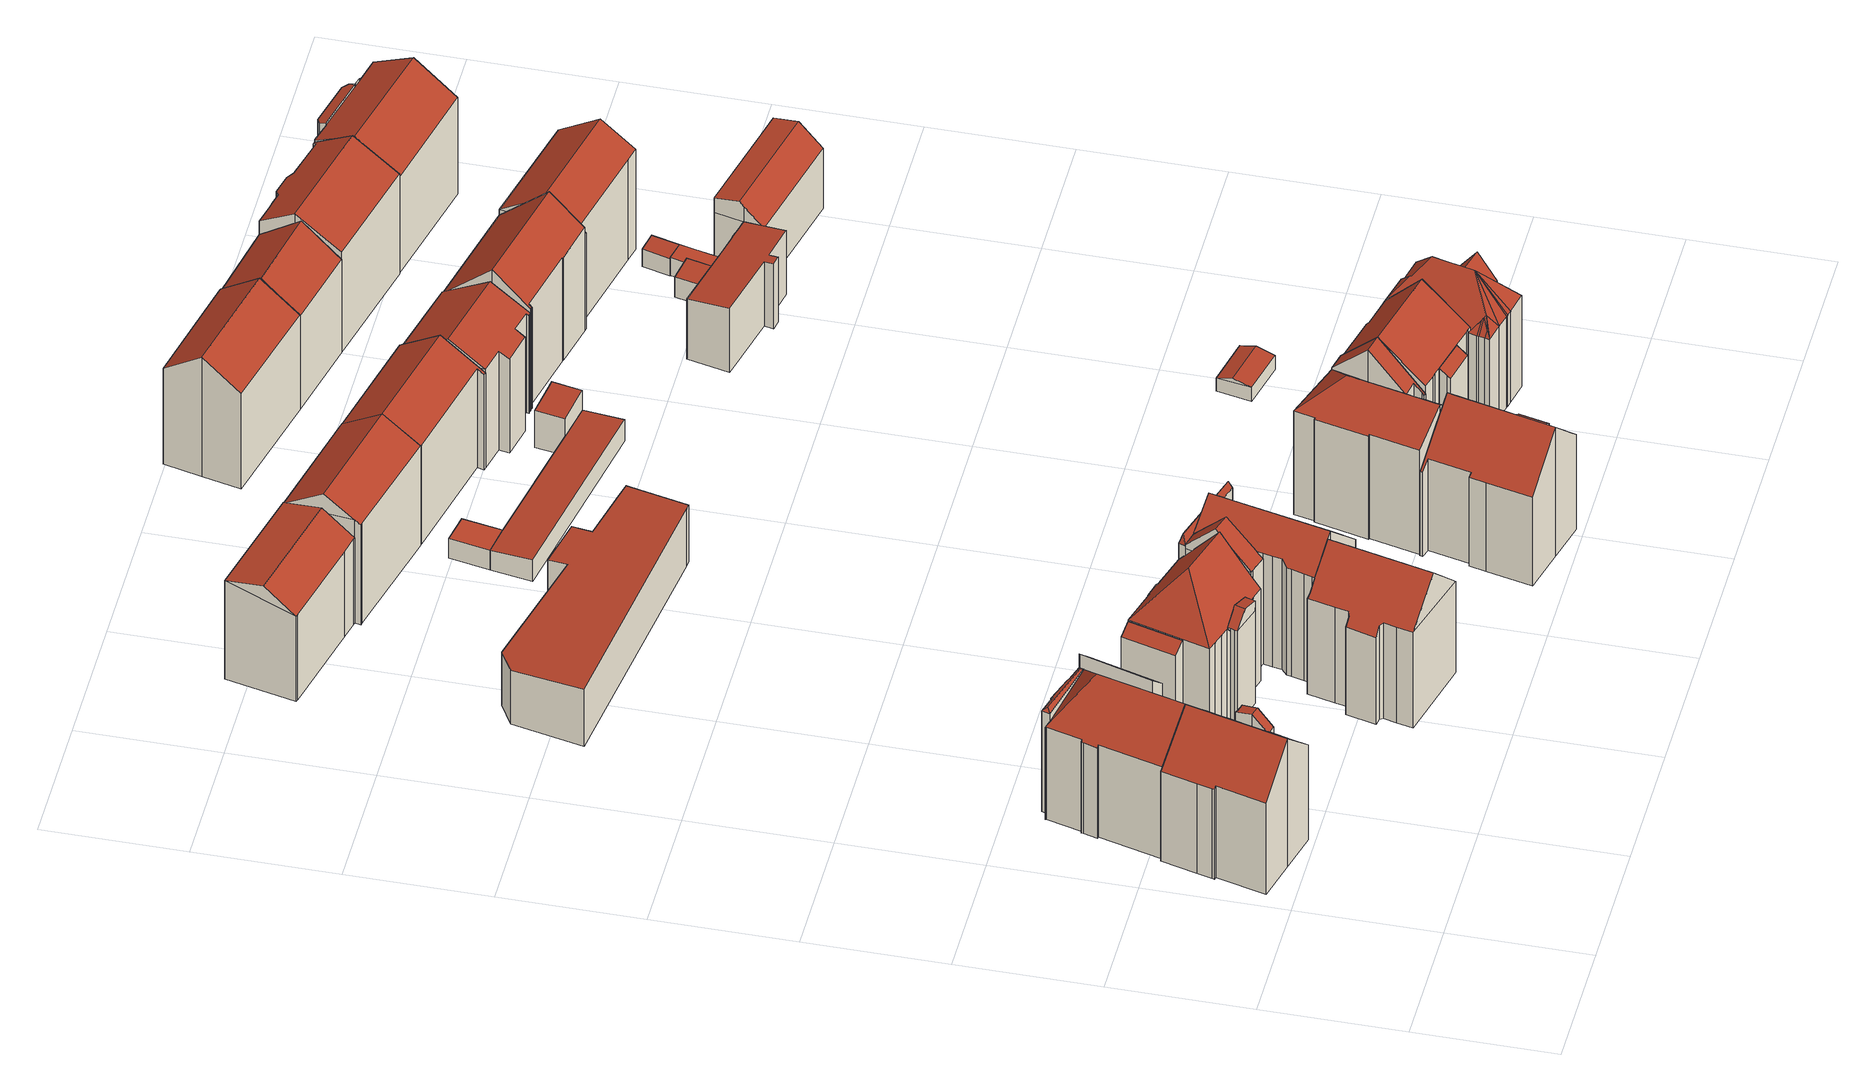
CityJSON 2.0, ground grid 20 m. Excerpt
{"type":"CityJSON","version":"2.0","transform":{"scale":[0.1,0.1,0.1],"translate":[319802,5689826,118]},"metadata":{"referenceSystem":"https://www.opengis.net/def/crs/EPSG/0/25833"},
"CityObjects":{
"building1":{"type":"Building","attributes":{"Gemeindeschluessel":14713000,"Geometrietyp2DReferenz":"3000","function":"31001_9998","roofType":"9999"},"children":["building1-1","building1-2"]},
"building1-1":{"type":"BuildingPart","attributes":{"Dachtyp_tdc":"tdcGableRoof","Dachneigung":46.39,"QualitaetDacherkennung":50,"Geometrietyp2DReferenz":"3000","roofType":"3100","measuredHeight":18},"parents":["building1"],"geometry":[{"type":"MultiSurface","lod":"2","boundaries":[[[0,1,2,3]],[[1,4,5,2]],[[4,6,7,5]],[[6,8,9,7]],[[10,11,12,13,14]],[[11,0,3,12]],[[15,16,8,6,4,1]],[[1,0,11,10,15]],[[3,2,5,7,9,17,13,12]],[[18,16,15]],[[17,9,8,16,18]],[[10,14,18,15]],[[14,13,17,18]]],"semantics":{"surfaces":[{"type":"WallSurface"},{"type":"RoofSurface"},{"type":"GroundSurface"},{"type":"ClosureSurface"}],"values":[0,0,0,0,0,0,1,1,2,0,3,0,3]}}]},
"building1-2":{"type":"BuildingPart","attributes":{"Dachtyp_tdc":"tdcGableRoof","Dachneigung":44.68,"QualitaetDacherkennung":55,"Geometrietyp2DReferenz":"3000","roofType":"3100","measuredHeight":21.47},"parents":["building1"],"geometry":[{"type":"MultiSurface","lod":"2","boundaries":[[[19,20,21,9,8]],[[20,22,23,21]],[[22,24,25,23]],[[24,26,27,25]],[[26,28,29,27]],[[28,30,31,29]],[[30,32,33,31]],[[32,34,35,33]],[[34,36,37,35]],[[36,38,39,37]],[[38,40,41,39]],[[40,42,43,41]],[[42,44,45,43]],[[44,46,47,45]],[[46,14,13,47]],[[42,40,38,36,34,32,30,28,26]],[[26,24,22,20,19,16,18,14,46,44,42]],[[13,17,9,21,23,25,27,29,31,33,35,37,39,41,43,45,47]],[[19,8,16]],[[8,9,17,18,16]],[[18,17,13,14]]],"semantics":{"surfaces":[{"type":"WallSurface"},{"type":"RoofSurface"},{"type":"GroundSurface"},{"type":"ClosureSurface"}],"values":[0,0,0,0,0,0,0,0,0,0,0,0,0,0,0,1,1,2,0,3,3]}}]},
"building2":{"type":"Building","attributes":{"Gemeindeschluessel":14713000,"Geometrietyp2DReferenz":"3000","function":"31001_9998","roofType":"9999"},"children":["building2-1","building2-2","building2-3"]},
"building2-1":{"type":"BuildingPart","attributes":{"Dachtyp_tdc":"tdcPolyFlatRoof","Dachneigung":42.48,"QualitaetDacherkennung":53,"Geometrietyp2DReferenz":"3000","roofType":"2100","measuredHeight":19.16},"parents":["building2"],"geometry":[{"type":"MultiSurface","lod":"2","boundaries":[[[48,49,50,51,52]],[[49,53,54,50]],[[53,55,56,57,54]],[[53,49,48,55]],[[57,58,51,50,54]],[[52,59,60,56,55,48]],[[52,51,58,60,59]],[[60,58,57,56]]],"semantics":{"surfaces":[{"type":"WallSurface"},{"type":"RoofSurface"},{"type":"GroundSurface"},{"type":"ClosureSurface"}],"values":[0,0,0,1,2,0,3,3]}}]},
"building2-2":{"type":"BuildingPart","attributes":{"Dachtyp_tdc":"tdcFreeFormRoof","Dachneigung":36.35,"QualitaetDacherkennung":16,"Geometrietyp2DReferenz":"3000","roofType":"5000","measuredHeight":17.28},"parents":["building2"],"geometry":[{"type":"MultiSurface","lod":"2","boundaries":[[[61,62,63,64]],[[62,65,66,63]],[[65,67,68,66]],[[67,52,51,68]],[[69,70,71,72,73]],[[70,61,64,71]],[[59,52,74]],[[52,67,65,62,61,70,75,74]],[[70,69,75]],[[69,59,74,75]],[[64,63,66,68,51,58,72,71]],[[58,51,52,59,60]],[[73,60,59,69]],[[73,72,58,60]]],"semantics":{"surfaces":[{"type":"WallSurface"},{"type":"RoofSurface"},{"type":"GroundSurface"},{"type":"ClosureSurface"}],"values":[0,0,0,0,0,0,1,1,1,1,2,3,0,3]}}]},
"building2-3":{"type":"BuildingPart","attributes":{"Dachtyp_tdc":"tdcHipAndGableRoof","Dachneigung":43.51,"QualitaetDacherkennung":44,"Geometrietyp2DReferenz":"3000","roofType":"5000","measuredHeight":21.4},"parents":["building2"],"geometry":[{"type":"MultiSurface","lod":"2","boundaries":[[[76,77,78,79]],[[77,80,81,78]],[[80,82,83,81]],[[82,84,85,83]],[[84,86,87,85]],[[86,88,89,87]],[[88,90,91,89]],[[90,92,93,91]],[[92,94,95,93]],[[94,96,97,95]],[[96,98,99,97]],[[98,100,101,99]],[[100,73,72,101]],[[56,102,103,57]],[[102,76,79,103]],[[60,73,100,104]],[[100,98,96,94,92,90,88,86,84,104]],[[84,82,80,77,76,102,56,60,104]],[[79,78,81,83,85,87,89,91,93,95,97,99,101,72,58,57,103]],[[58,72,73,60]],[[58,60,56,57]]],"semantics":{"surfaces":[{"type":"WallSurface"},{"type":"RoofSurface"},{"type":"GroundSurface"},{"type":"ClosureSurface"}],"values":[0,0,0,0,0,0,0,0,0,0,0,0,0,0,0,1,1,1,2,3,3]}}]},
"building3":{"type":"Building","attributes":{"Dachtyp_tdc":"tdcPolyFlatRoof","Gemeindeschluessel":14713000,"Dachneigung":0,"QualitaetDacherkennung":91,"Geometrietyp2DReferenz":"3000","function":"31001_9998","roofType":"1000","measuredHeight":3.67},"geometry":[{"type":"MultiSurface","lod":"2","boundaries":[[[105,106,107,108]],[[106,109,110,107]],[[109,111,112,110]],[[111,113,114,112]],[[113,115,116,114]],[[115,117,118,116]],[[117,105,108,118]],[[117,115,113,111,109,106,105]],[[108,107,110,112,114,116,118]]],"semantics":{"surfaces":[{"type":"WallSurface"},{"type":"RoofSurface"},{"type":"GroundSurface"}],"values":[0,0,0,0,0,0,0,1,2]}}]},
"building4":{"type":"Building","attributes":{"Dachtyp_tdc":"tdcPolyFlatRoof","Gemeindeschluessel":14713000,"Dachneigung":34.68,"QualitaetDacherkennung":56,"Geometrietyp2DReferenz":"3000","function":"31001_9998","roofType":"2100","measuredHeight":15.13},"geometry":[{"type":"MultiSurface","lod":"2","boundaries":[[[119,120,121,122]],[[120,123,124,121]],[[123,125,126,124]],[[125,119,122,126]],[[125,123,120,119]],[[122,121,124,126]]],"semantics":{"surfaces":[{"type":"WallSurface"},{"type":"RoofSurface"},{"type":"GroundSurface"}],"values":[0,0,0,0,1,2]}}]},
"building5":{"type":"Building","attributes":{"Gemeindeschluessel":14713000,"Geometrietyp2DReferenz":"3000","function":"31001_9998","roofType":"9999"},"children":["building5-1","building5-2"]},
"building5-1":{"type":"BuildingPart","attributes":{"Dachtyp_tdc":"tdcGableRoof","Dachneigung":49.97,"QualitaetDacherkennung":55,"Geometrietyp2DReferenz":"3000","roofType":"3100","measuredHeight":17.94},"parents":["building5"],"geometry":[{"type":"MultiSurface","lod":"2","boundaries":[[[127,128,129,130,131]],[[128,132,133,129]],[[132,134,135,133]],[[134,136,137,138,135]],[[136,134,132,139,140,141]],[[142,143,140,139,144]],[[127,142,144,128]],[[128,144,139,132]],[[145,143,142,127]],[[141,140,143,145]],[[146,147,130,129,133,135,138]],[[148,149,141,145]],[[148,147,146,149]],[[131,148,145,127]],[[131,130,147,148]],[[149,137,136,141]],[[149,146,138,137]]],"semantics":{"surfaces":[{"type":"WallSurface"},{"type":"RoofSurface"},{"type":"GroundSurface"},{"type":"ClosureSurface"}],"values":[0,0,0,0,1,1,0,0,0,0,2,0,3,0,3,0,3]}}]},
"building5-2":{"type":"BuildingPart","attributes":{"Dachtyp_tdc":"tdcFreeFormRoof","Dachneigung":49.97,"QualitaetDacherkennung":22,"Geometrietyp2DReferenz":"3000","roofType":"5000","measuredHeight":22.67},"parents":["building5"],"geometry":[{"type":"MultiSurface","lod":"2","boundaries":[[[150,151,152,153]],[[151,154,155,152]],[[154,156,157,155]],[[156,158,159,157]],[[158,160,161,159]],[[160,162,163,161]],[[162,164,165,163]],[[164,166,167,165]],[[166,168,169,167]],[[168,131,130,169]],[[137,170,171,138]],[[170,172,173,171]],[[172,174,175,173]],[[174,176,177,175]],[[176,178,179,177]],[[178,180,181,179]],[[180,150,153,181]],[[176,174,172,170,137,149,148,131,168,166,164,162,160,182]],[[160,158,156,154,151,150,180,182]],[[180,178,176,182]],[[153,152,155,157,159,161,163,165,167,169,130,147,146,138,171,173,175,177,179,181]],[[147,130,131,148]],[[146,147,148,149]],[[137,138,146,149]]],"semantics":{"surfaces":[{"type":"WallSurface"},{"type":"RoofSurface"},{"type":"GroundSurface"},{"type":"ClosureSurface"}],"values":[0,0,0,0,0,0,0,0,0,0,0,0,0,0,0,0,0,1,1,1,2,3,3,3]}}]},
"building6":{"type":"Building","attributes":{"Dachtyp_tdc":"tdcFreeFormRoof","Gemeindeschluessel":14713000,"Dachneigung":44.65,"QualitaetDacherkennung":61,"Geometrietyp2DReferenz":"3000","function":"31001_9998","roofType":"5000","measuredHeight":21.61},"geometry":[{"type":"MultiSurface","lod":"2","boundaries":[[[183,184,185,186]],[[184,187,188,185]],[[187,189,190,188]],[[189,191,192,190]],[[191,193,194,192]],[[193,195,196,194]],[[195,197,198,196]],[[197,199,200,198]],[[199,201,202,200]],[[201,203,204,202]],[[203,205,206,204]],[[205,207,208,206]],[[207,209,210,208]],[[209,211,212,210]],[[211,213,214,212]],[[213,215,216,214]],[[215,217,218,216]],[[217,183,186,218]],[[183,217,215,213,211,219,220]],[[220,219,209,207,205,203,201,199,197,195,193,191,189,187,184]],[[184,183,220]],[[211,209,219]],[[186,185,188,190,192,194,196,198,200,202,204,206,208,210,212,214,216,218]]],"semantics":{"surfaces":[{"type":"WallSurface"},{"type":"RoofSurface"},{"type":"GroundSurface"}],"values":[0,0,0,0,0,0,0,0,0,0,0,0,0,0,0,0,0,0,1,1,0,0,2]}}]},
"building7":{"type":"Building","attributes":{"Gemeindeschluessel":14713000,"Geometrietyp2DReferenz":"3000","function":"31001_9998","roofType":"9999"},"children":["building7-1","building7-2","building7-3"]},
"building7-1":{"type":"BuildingPart","attributes":{"Dachtyp_tdc":"tdcGableRoof","Dachneigung":43.98,"QualitaetDacherkennung":40,"Geometrietyp2DReferenz":"3000","roofType":"3100","measuredHeight":22.24},"parents":["building7"],"geometry":[{"type":"MultiSurface","lod":"2","boundaries":[[[221,222,223,224]],[[222,225,226,223]],[[225,227,228,226]],[[227,229,230,228]],[[229,231,232,233,230]],[[234,235,236,237]],[[235,238,239,236]],[[238,240,241,239]],[[240,242,243,241]],[[242,244,245,243]],[[244,246,247,245]],[[246,248,249,247]],[[248,221,224,249]],[[244,242,240,238,235,234,250,251]],[[251,252,253,254,231,229,227,225,222,221,248,246,244]],[[224,223,226,228,230,233,255,256,237,236,239,241,243,245,247,249]],[[252,257,253]],[[254,232,231]],[[258,255,233,232]],[[258,232,254,253,257,259]],[[260,259,257,252,251]],[[256,255,258,259,260]],[[250,260,251]],[[256,260,250,234,237]]],"semantics":{"surfaces":[{"type":"WallSurface"},{"type":"RoofSurface"},{"type":"GroundSurface"},{"type":"ClosureSurface"}],"values":[0,0,0,0,0,0,0,0,0,0,0,0,0,1,1,2,0,0,3,3,0,3,0,3]}}]},
"building7-2":{"type":"BuildingPart","attributes":{"Dachtyp_tdc":"tdcFreeFormRoof","Dachneigung":72.79,"QualitaetDacherkennung":24,"Geometrietyp2DReferenz":"3000","roofType":"5000","measuredHeight":19.6},"parents":["building7"],"geometry":[{"type":"MultiSurface","lod":"2","boundaries":[[[261,262,263,264]],[[262,265,266,263]],[[265,267,268,266]],[[267,269,234,237,268]],[[270,271,272,273,274]],[[271,261,264,272]],[[269,267,275]],[[267,265,262,261,271,276,275]],[[271,270,276]],[[270,259,260,250,269,275,276]],[[264,263,266,268,237,256,255,273,272]],[[250,234,269]],[[255,256,260,259,258]],[[274,273,255,258]],[[274,258,259,270]],[[256,237,234,250,260]]],"semantics":{"surfaces":[{"type":"WallSurface"},{"type":"RoofSurface"},{"type":"GroundSurface"},{"type":"ClosureSurface"}],"values":[0,0,0,0,0,0,1,1,1,1,2,0,3,3,3,3]}}]},
"building7-3":{"type":"BuildingPart","attributes":{"Dachtyp_tdc":"tdcGableRoof","Dachneigung":44.49,"QualitaetDacherkennung":87,"Geometrietyp2DReferenz":"3000","roofType":"3100","measuredHeight":22.85},"parents":["building7"],"geometry":[{"type":"MultiSurface","lod":"2","boundaries":[[[277,278,279,280]],[[278,274,273,279]],[[232,277,280,233]],[[281,232,254,282,283,284]],[[285,283,282,253,257]],[[278,284,283,285,270,274]],[[277,281,284,278]],[[232,281,277]],[[280,279,273,255,233]],[[273,274,258,255]],[[233,255,258,232]],[[253,282,254]],[[258,259,257,253,254,232]],[[257,259,270,285]],[[274,270,259,258]]],"semantics":{"surfaces":[{"type":"WallSurface"},{"type":"RoofSurface"},{"type":"GroundSurface"},{"type":"ClosureSurface"}],"values":[0,0,0,1,1,0,0,0,2,3,3,0,3,0,3]}}]},
"building8":{"type":"Building","attributes":{"Dachtyp_tdc":"tdcFreeFormRoof","Gemeindeschluessel":14713000,"Dachneigung":35.88,"QualitaetDacherkennung":61,"Geometrietyp2DReferenz":"3000","function":"31001_9998","roofType":"5000","measuredHeight":17.71},"geometry":[{"type":"MultiSurface","lod":"2","boundaries":[[[286,287,288,289]],[[287,290,291,288]],[[290,292,293,291]],[[292,294,295,293]],[[294,296,297,295]],[[296,298,299,297]],[[298,286,289,299]],[[300,290,287,301]],[[294,292,300,301,286,298,296]],[[292,290,300]],[[287,286,301]],[[289,288,291,293,295,297,299]]],"semantics":{"surfaces":[{"type":"WallSurface"},{"type":"RoofSurface"},{"type":"GroundSurface"}],"values":[0,0,0,0,0,0,0,1,1,0,0,2]}}]},
"building9":{"type":"Building","attributes":{"Dachtyp_tdc":"tdcPolyFlatRoof","Gemeindeschluessel":14713000,"Dachneigung":3.37,"QualitaetDacherkennung":84,"Geometrietyp2DReferenz":"3000","function":"31001_9998","roofType":"2100","measuredHeight":9.62},"geometry":[{"type":"MultiSurface","lod":"2","boundaries":[[[302,303,304,305]],[[303,306,307,304]],[[306,308,309,307]],[[308,310,311,309]],[[310,312,313,311]],[[312,314,315,313]],[[314,316,317,315]],[[316,318,319,317]],[[318,320,321,319]],[[320,322,323,321]],[[322,324,325,323]],[[324,302,305,325]],[[324,322,320,318,316,314,312,310,308,306,303,302]],[[305,304,307,309,311,313,315,317,319,321,323,325]]],"semantics":{"surfaces":[{"type":"WallSurface"},{"type":"RoofSurface"},{"type":"GroundSurface"}],"values":[0,0,0,0,0,0,0,0,0,0,0,0,1,2]}}]},
"building10":{"type":"Building","attributes":{"Gemeindeschluessel":14713000,"Geometrietyp2DReferenz":"3000","function":"31001_9998","roofType":"9999"},"children":["building10-1","building10-2"]},
"building10-1":{"type":"BuildingPart","attributes":{"Dachtyp_tdc":"tdcPolyFlatRoof","Dachneigung":35.3,"QualitaetDacherkennung":67,"Geometrietyp2DReferenz":"3000","roofType":"2100","measuredHeight":16.06},"parents":["building10"],"geometry":[{"type":"MultiSurface","lod":"2","boundaries":[[[326,327,328,329]],[[327,330,331,328]],[[330,332,333,331]],[[332,334,335,336,333]],[[332,330,327,326,337,338,334]],[[336,339,329,328,331,333]],[[335,334,338]],[[338,339,336,335]],[[326,329,339,338,337]]],"semantics":{"surfaces":[{"type":"WallSurface"},{"type":"RoofSurface"},{"type":"GroundSurface"},{"type":"ClosureSurface"}],"values":[0,0,0,0,1,2,0,3,3]}}]},
"building10-2":{"type":"BuildingPart","attributes":{"Dachtyp_tdc":"tdcGableRoof","Dachneigung":44.82,"QualitaetDacherkennung":58,"Geometrietyp2DReferenz":"3000","roofType":"3100","measuredHeight":21.65},"parents":["building10"],"geometry":[{"type":"MultiSurface","lod":"2","boundaries":[[[335,340,341,336]],[[340,342,343,341]],[[342,344,345,343]],[[344,346,347,345]],[[346,348,349,347]],[[348,350,351,349]],[[350,352,353,351]],[[352,354,355,353]],[[354,356,357,355]],[[356,358,359,357]],[[358,360,361,359]],[[360,362,363,361]],[[362,326,329,363]],[[360,358,356,354,352,350,348,346,344]],[[344,342,340,335,338,337,326,362,360]],[[339,336,341,343,345,347,349,351,353,355,357,359,361,363,329]],[[338,339,329,326,337]],[[335,336,339,338]]],"semantics":{"surfaces":[{"type":"WallSurface"},{"type":"RoofSurface"},{"type":"GroundSurface"},{"type":"ClosureSurface"}],"values":[0,0,0,0,0,0,0,0,0,0,0,0,0,1,1,2,3,3]}}]},
"building11":{"type":"Building","attributes":{"Dachtyp_tdc":"tdcFreeFormRoof","Gemeindeschluessel":14713000,"Dachneigung":32.82,"QualitaetDacherkennung":78,"Geometrietyp2DReferenz":"3000","function":"31001_9998","roofType":"5000","measuredHeight":20.09},"geometry":[{"type":"MultiSurface","lod":"2","boundaries":[[[364,365,293,366]],[[365,367,291,293]],[[367,368,369,291]],[[368,370,371,369]],[[370,372,373,371]],[[372,364,366,373]],[[372,370,374,375,365,364]],[[374,368,367,375]],[[367,365,375]],[[370,368,374]],[[366,293,291,369,371,373]]],"semantics":{"surfaces":[{"type":"WallSurface"},{"type":"RoofSurface"},{"type":"GroundSurface"}],"values":[0,0,0,0,0,0,1,1,0,0,2]}}]},
"building12":{"type":"Building","attributes":{"Gemeindeschluessel":14713000,"Geometrietyp2DReferenz":"3000","function":"31001_9998","roofType":"9999"},"children":["building12-1","building12-2"]},
"building12-1":{"type":"BuildingPart","attributes":{"Dachtyp_tdc":"tdcHipAndGableRoof","Dachneigung":42.75,"QualitaetDacherkennung":35,"Geometrietyp2DReferenz":"3000","roofType":"5000","measuredHeight":20.88},"parents":["building12"],"geometry":[{"type":"MultiSurface","lod":"2","boundaries":[[[376,377,378,379]],[[377,380,381,378]],[[380,382,383,381]],[[382,384,385,383]],[[384,386,387,385]],[[386,388,389,387]],[[388,390,391,389]],[[390,392,393,391]],[[392,394,395,393]],[[394,396,397,395]],[[396,398,399,397]],[[398,400,401,399]],[[400,402,403,401]],[[402,404,405,403]],[[404,406,407,405]],[[406,408,409,407]],[[408,410,411,409]],[[412,413,414,415,416]],[[413,376,379,414]],[[410,408,417]],[[408,406,404,402,400,398,396,417]],[[396,394,392,390,388,386,384,382,380,377,376,413,412,418,419,410,417]],[[379,378,381,383,385,387,389,391,393,395,397,399,401,403,405,407,409,411,420,415,414]],[[416,418,412]],[[415,420,419,418,416]],[[420,411,410,419]]],"semantics":{"surfaces":[{"type":"WallSurface"},{"type":"RoofSurface"},{"type":"GroundSurface"},{"type":"ClosureSurface"}],"values":[0,0,0,0,0,0,0,0,0,0,0,0,0,0,0,0,0,0,0,1,1,1,2,0,3,3]}}]},
"building12-2":{"type":"BuildingPart","attributes":{"Dachtyp_tdc":"tdcGableRoof","Dachneigung":45.36,"QualitaetDacherkennung":72,"Geometrietyp2DReferenz":"3000","roofType":"3100","measuredHeight":21.41},"parents":["building12"],"geometry":[{"type":"MultiSurface","lod":"2","boundaries":[[[421,422,423,424]],[[422,416,415,423]],[[425,426,427,411,410]],[[426,428,429,427]],[[428,430,431,429]],[[430,432,433,431]],[[432,421,424,433]],[[428,426,425,434]],[[434,418,416,422,421,432,430,428]],[[424,423,415,420,411,427,429,431,433]],[[419,418,434]],[[420,415,416,418,419]],[[425,410,419,434]],[[420,419,410,411]]],"semantics":{"surfaces":[{"type":"WallSurface"},{"type":"RoofSurface"},{"type":"GroundSurface"},{"type":"ClosureSurface"}],"values":[0,0,0,0,0,0,0,1,1,2,0,3,0,3]}}]},
"building13":{"type":"Building","attributes":{"Gemeindeschluessel":14713000,"Geometrietyp2DReferenz":"3000","function":"31001_9998","roofType":"9999"},"children":["building13-1","building13-2","building13-3"]},
"building13-1":{"type":"BuildingPart","attributes":{"Dachtyp_tdc":"tdcPolyFlatRoof","Dachneigung":3.77,"QualitaetDacherkennung":33,"Geometrietyp2DReferenz":"3000","roofType":"2100","measuredHeight":6.56},"parents":["building13"],"geometry":[{"type":"MultiSurface","lod":"2","boundaries":[[[435,436,437,438,439]],[[436,440,441,437]],[[440,442,443,444,441]],[[440,436,435,442]],[[444,438,437,441]],[[435,439,443,442]],[[439,438,444,443]]],"semantics":{"surfaces":[{"type":"WallSurface"},{"type":"RoofSurface"},{"type":"GroundSurface"},{"type":"ClosureSurface"}],"values":[0,0,0,1,2,0,3]}}]},
"building13-2":{"type":"BuildingPart","attributes":{"Dachtyp_tdc":"tdcPolyFlatRoof","Dachneigung":2.85,"QualitaetDacherkennung":57,"Geometrietyp2DReferenz":"3000","roofType":"2100","measuredHeight":3.57},"parents":["building13"],"geometry":[{"type":"MultiSurface","lod":"2","boundaries":[[[443,445,446,444]],[[445,447,448,446]],[[447,449,450,448]],[[451,439,438,452]],[[439,451,449,447,445,443]],[[444,446,448,450,452,438]],[[452,450,449,451]],[[444,438,439,443]]],"semantics":{"surfaces":[{"type":"WallSurface"},{"type":"RoofSurface"},{"type":"GroundSurface"},{"type":"ClosureSurface"}],"values":[0,0,0,0,1,2,3,3]}}]},
"building13-3":{"type":"BuildingPart","attributes":{"Dachtyp_tdc":"tdcPolyFlatRoof","Dachneigung":0,"QualitaetDacherkennung":63,"Geometrietyp2DReferenz":"3000","roofType":"1000","measuredHeight":3.31},"parents":["building13"],"geometry":[{"type":"MultiSurface","lod":"2","boundaries":[[[453,454,450,449]],[[453,455,456,454]],[[455,451,452,456]],[[451,455,453,449]],[[450,454,456,452]],[[449,450,452,451]]],"semantics":{"surfaces":[{"type":"WallSurface"},{"type":"RoofSurface"},{"type":"GroundSurface"},{"type":"ClosureSurface"}],"values":[0,0,0,1,2,3]}}]},
"building14":{"type":"Building","attributes":{"Dachtyp_tdc":"tdcGableRoof","Gemeindeschluessel":14713000,"Dachneigung":33.31,"QualitaetDacherkennung":77,"Geometrietyp2DReferenz":"3000","function":"31001_9998","roofType":"3100","measuredHeight":20.04},"geometry":[{"type":"MultiSurface","lod":"2","boundaries":[[[457,458,459,460]],[[458,370,461,459]],[[370,374,462,461]],[[374,463,464,462]],[[463,465,466,464]],[[465,467,468,466]],[[467,469,470,468]],[[469,471,472,470]],[[471,457,460,472]],[[467,465,463,374]],[[374,370,458,457,471,469,467]],[[460,459,461,462,464,466,468,470,472]]],"semantics":{"surfaces":[{"type":"WallSurface"},{"type":"RoofSurface"},{"type":"GroundSurface"}],"values":[0,0,0,0,0,0,0,0,0,1,1,2]}}]},
"building15":{"type":"Building","attributes":{"Gemeindeschluessel":14713000,"Geometrietyp2DReferenz":"3000","function":"31001_9998","roofType":"9999"},"children":["building15-1","building15-2"]},
"building15-1":{"type":"BuildingPart","attributes":{"Dachtyp_tdc":"tdcPolyFlatRoof","Dachneigung":34.26,"QualitaetDacherkennung":61,"Geometrietyp2DReferenz":"3000","roofType":"2100","measuredHeight":16},"parents":["building15"],"geometry":[{"type":"MultiSurface","lod":"2","boundaries":[[[473,474,475,476]],[[474,477,478,475]],[[477,479,480,478]],[[479,481,482,480]],[[481,479,477,474,473]],[[475,478,480,482,476]],[[476,482,481,473]]],"semantics":{"surfaces":[{"type":"WallSurface"},{"type":"RoofSurface"},{"type":"GroundSurface"},{"type":"ClosureSurface"}],"values":[0,0,0,0,1,2,3]}}]},
"building15-2":{"type":"BuildingPart","attributes":{"Dachtyp_tdc":"tdcGableRoof","Dachneigung":38.84,"QualitaetDacherkennung":61,"Geometrietyp2DReferenz":"3000","roofType":"3100","measuredHeight":21.56},"parents":["building15"],"geometry":[{"type":"MultiSurface","lod":"2","boundaries":[[[483,473,476,484]],[[481,485,486,482]],[[485,487,488,486]],[[487,489,490,488]],[[489,491,492,490]],[[491,493,494,492]],[[493,495,496,494]],[[495,497,498,496]],[[497,499,500,498]],[[499,501,502,500]],[[501,503,504,502]],[[503,505,506,504]],[[505,507,508,506]],[[507,483,484,508]],[[503,501,499,497,495,493,491]],[[491,489,487,485,481,473,483,507,505,503]],[[484,476,482,486,488,490,492,494,496,498,500,502,504,506,508]],[[481,482,476,473]]],"semantics":{"surfaces":[{"type":"WallSurface"},{"type":"RoofSurface"},{"type":"GroundSurface"},{"type":"ClosureSurface"}],"values":[0,0,0,0,0,0,0,0,0,0,0,0,0,0,1,1,2,3]}}]},
"building16":{"type":"Building","attributes":{"Dachtyp_tdc":"tdcFreeFormRoof","Gemeindeschluessel":14713000,"Dachneigung":53.21,"QualitaetDacherkennung":36,"Geometrietyp2DReferenz":"3000","function":"31001_9998","roofType":"5000","measuredHeight":21.45},"geometry":[{"type":"MultiSurface","lod":"2","boundaries":[[[509,510,511,512]],[[510,513,514,511]],[[513,515,516,514]],[[515,517,518,516]],[[517,519,520,518]],[[519,521,522,520]],[[521,523,524,522]],[[523,525,526,524]],[[525,527,528,526]],[[527,529,530,528]],[[529,531,532,530]],[[531,533,534,532]],[[533,535,536,534]],[[535,537,538,536]],[[537,539,540,538]],[[539,541,542,540]],[[541,543,544,542]],[[543,545,546,544]],[[545,547,548,546]],[[547,549,550,548]],[[549,509,512,550]],[[551,549,547]],[[552,553,554,555,556,557,551,547,545]],[[558,559,560,552,545,543]],[[558,543,541]],[[559,558,541,539]],[[561,560,559,539,537]],[[561,537,535]],[[560,561,552]],[[535,552,561]],[[533,552,535]],[[533,553,552]],[[531,553,533]],[[529,553,531]],[[527,553,529]],[[553,527,525]],[[554,553,525,523]],[[562,563,554,523,521]],[[562,521,519]],[[563,562,519,517]],[[555,515,513]],[[555,517,515]],[[554,517,555]],[[517,554,563]],[[556,555,513,510]],[[557,556,510,509]],[[551,557,509,549]],[[512,511,514,516,518,520,522,524,526,528,530,532,534,536,538,540,542,544,546,548,550]]],"semantics":{"surfaces":[{"type":"WallSurface"},{"type":"RoofSurface"},{"type":"GroundSurface"}],"values":[0,0,0,0,0,0,0,0,0,0,0,0,0,0,0,0,0,0,0,0,0,1,1,1,1,1,1,1,1,1,1,1,1,1,1,1,1,1,0,1,1,1,1,1,1,1,1,2]}}]},
"building17":{"type":"Building","attributes":{"Dachtyp_tdc":"tdcGableRoof","Gemeindeschluessel":14713000,"Dachneigung":35.66,"QualitaetDacherkennung":59,"Geometrietyp2DReferenz":"3000","function":"31001_9998","roofType":"3100","measuredHeight":20.1},"geometry":[{"type":"MultiSurface","lod":"2","boundaries":[[[564,565,566,567]],[[565,568,569,566]],[[568,570,571,569]],[[570,572,573,571]],[[572,574,575,573]],[[574,576,577,575]],[[576,564,567,577]],[[572,570,568,565,564]],[[564,576,574,572]],[[567,566,569,571,573,575,577]]],"semantics":{"surfaces":[{"type":"WallSurface"},{"type":"RoofSurface"},{"type":"GroundSurface"}],"values":[0,0,0,0,0,0,0,1,1,2]}}]},
"building18":{"type":"Building","attributes":{"Dachtyp_tdc":"tdcFreeFormRoof","Gemeindeschluessel":14713000,"Dachneigung":31.59,"QualitaetDacherkennung":72,"Geometrietyp2DReferenz":"3000","function":"31001_9998","roofType":"5000","measuredHeight":19.71},"geometry":[{"type":"MultiSurface","lod":"2","boundaries":[[[578,579,580,581]],[[579,582,470,580]],[[582,583,466,470]],[[583,584,585,466]],[[584,586,587,585]],[[586,588,589,587]],[[588,590,591,589]],[[590,592,593,591]],[[592,594,595,593]],[[594,596,597,595]],[[596,578,581,597]],[[598,584,583,599]],[[579,578,596,594,592,590,588,586,598,599,582]],[[586,584,598]],[[583,582,599]],[[581,580,470,466,585,587,589,591,593,595,597]]],"semantics":{"surfaces":[{"type":"WallSurface"},{"type":"RoofSurface"},{"type":"GroundSurface"}],"values":[0,0,0,0,0,0,0,0,0,0,0,1,1,0,0,2]}}]},
"building19":{"type":"Building","attributes":{"Dachtyp_tdc":"tdcGableRoof","Gemeindeschluessel":14713000,"Dachneigung":13.22,"QualitaetDacherkennung":61,"Geometrietyp2DReferenz":"3000","function":"31001_9998","roofType":"3100","measuredHeight":3.03},"geometry":[{"type":"MultiSurface","lod":"2","boundaries":[[[600,601,602,603]],[[601,604,605,602]],[[604,606,607,605]],[[606,600,603,607]],[[604,601,608]],[[600,606,609]],[[601,600,609,608]],[[606,604,608,609]],[[603,602,605,607]]],"semantics":{"surfaces":[{"type":"WallSurface"},{"type":"RoofSurface"},{"type":"GroundSurface"}],"values":[0,0,0,0,0,0,1,1,2]}}]},
"building20":{"type":"Building","attributes":{"Dachtyp_tdc":"tdcGableRoof","Gemeindeschluessel":14713000,"Dachneigung":36.69,"QualitaetDacherkennung":69,"Geometrietyp2DReferenz":"3000","function":"31001_9998","roofType":"3100","measuredHeight":19.99},"geometry":[{"type":"MultiSurface","lod":"2","boundaries":[[[610,611,612,571]],[[611,613,614,612]],[[613,615,575,614]],[[615,610,571,575]],[[613,611,616]],[[610,615,617]],[[611,610,617,616]],[[615,613,616,617]],[[571,612,614,575]]],"semantics":{"surfaces":[{"type":"WallSurface"},{"type":"RoofSurface"},{"type":"GroundSurface"}],"values":[0,0,0,0,0,0,1,1,2]}}]},
"building21":{"type":"Building","attributes":{"Dachtyp_tdc":"tdcGableRoof","Gemeindeschluessel":14713000,"Dachneigung":42.64,"QualitaetDacherkennung":78,"Geometrietyp2DReferenz":"3000","function":"31001_9998","roofType":"3100","measuredHeight":21.56},"geometry":[{"type":"MultiSurface","lod":"2","boundaries":[[[618,619,620,621]],[[619,622,623,620]],[[622,624,625,623]],[[624,626,627,625]],[[626,628,629,627]],[[628,630,631,629]],[[630,632,633,631]],[[632,634,635,633]],[[634,636,637,635]],[[636,638,639,637]],[[638,618,621,639]],[[634,632,630,628]],[[628,626,624,622,619,618,638,636,634]],[[621,620,623,625,627,629,631,633,635,637,639]]],"semantics":{"surfaces":[{"type":"WallSurface"},{"type":"RoofSurface"},{"type":"GroundSurface"}],"values":[0,0,0,0,0,0,0,0,0,0,0,1,1,2]}}]},
"building22":{"type":"Building","attributes":{"Dachtyp_tdc":"tdcPolyFlatRoof","Gemeindeschluessel":14713000,"Dachneigung":7.2,"QualitaetDacherkennung":80,"Geometrietyp2DReferenz":"3000","function":"31001_9998","roofType":"2100","measuredHeight":11.03},"geometry":[{"type":"MultiSurface","lod":"2","boundaries":[[[640,641,642,643]],[[641,644,645,642]],[[644,646,647,645]],[[646,648,649,647]],[[648,650,651,649]],[[650,652,653,651]],[[652,654,655,653]],[[654,656,657,655]],[[656,658,659,657]],[[658,660,661,659]],[[660,662,663,661]],[[662,664,665,663]],[[664,640,643,665]],[[664,662,660,658,656,654,652,650,648,646,644,641,640]],[[643,642,645,647,649,651,653,655,657,659,661,663,665]]],"semantics":{"surfaces":[{"type":"WallSurface"},{"type":"RoofSurface"},{"type":"GroundSurface"}],"values":[0,0,0,0,0,0,0,0,0,0,0,0,0,1,2]}}]},
"building23":{"type":"Building","attributes":{"Dachtyp_tdc":"tdcPolyFlatRoof","Gemeindeschluessel":14713000,"Dachneigung":9.44,"QualitaetDacherkennung":77,"Geometrietyp2DReferenz":"3000","function":"31001_9998","roofType":"2100","measuredHeight":3.99},"geometry":[{"type":"MultiSurface","lod":"2","boundaries":[[[666,667,668,669]],[[667,670,671,668]],[[670,672,673,671]],[[672,674,675,673]],[[674,676,677,675]],[[676,678,679,677]],[[678,680,681,679]],[[680,682,683,681]],[[682,684,685,683]],[[684,686,687,685]],[[686,688,689,687]],[[688,690,691,689]],[[690,666,669,691]],[[690,688,686,684,682,680,678,676,674,672,670,667,666]],[[669,668,671,673,675,677,679,681,683,685,687,689,691]]],"semantics":{"surfaces":[{"type":"WallSurface"},{"type":"RoofSurface"},{"type":"GroundSurface"}],"values":[0,0,0,0,0,0,0,0,0,0,0,0,0,1,2]}}]},
"building24":{"type":"Building","attributes":{"Dachtyp_tdc":"tdcGableRoof","Gemeindeschluessel":14713000,"Dachneigung":30.91,"QualitaetDacherkennung":76,"Geometrietyp2DReferenz":"3000","function":"31001_9998","roofType":"3100","measuredHeight":20.75},"geometry":[{"type":"MultiSurface","lod":"2","boundaries":[[[692,693,612,694]],[[693,695,696,612]],[[695,697,698,696]],[[697,699,700,698]],[[699,701,702,700]],[[701,703,704,702]],[[703,705,706,704]],[[705,707,708,706]],[[707,709,710,708]],[[709,711,712,710]],[[711,713,714,712]],[[713,715,716,714]],[[715,717,718,716]],[[717,719,614,718]],[[719,692,694,614]],[[715,713,711,709,707,705,703,701,699,697,695,693,692]],[[692,719,717,715]],[[694,612,696,698,700,702,704,706,708,710,712,714,716,718,614]]],"semantics":{"surfaces":[{"type":"WallSurface"},{"type":"RoofSurface"},{"type":"GroundSurface"}],"values":[0,0,0,0,0,0,0,0,0,0,0,0,0,0,0,1,1,2]}}]},
"building25":{"type":"Building","attributes":{"Dachtyp_tdc":"tdcPolyFlatRoof","Gemeindeschluessel":14713000,"Dachneigung":0,"QualitaetDacherkennung":0,"Geometrietyp2DReferenz":"3000","BezugspunktDach":"2000","function":"31001_9998","measuredHeight":3},"geometry":[{"type":"MultiSurface","lod":"2","boundaries":[[[720,721,722,723,724,725,726,727,728,729]],[[729,728,730,731]],[[728,727,732,730]],[[727,726,733,732]],[[726,725,734,733]],[[725,724,735,734]],[[724,723,736,735]],[[723,722,737,736]],[[722,721,738,737]],[[721,720,739,738]],[[720,729,731,739]],[[731,730,732,733,734,735,736,737,738,739]]],"semantics":{"surfaces":[{"type":"RoofSurface"},{"type":"WallSurface"},{"type":"GroundSurface"}],"values":[0,1,1,1,1,1,1,1,1,1,1,2]}}]},
"building26":{"type":"Building","attributes":{"Dachtyp_tdc":"tdcFreeFormRoof","Gemeindeschluessel":14713000,"Dachneigung":34.07,"QualitaetDacherkennung":81,"Geometrietyp2DReferenz":"3000","function":"31001_9998","roofType":"5000","measuredHeight":20.11},"geometry":[{"type":"MultiSurface","lod":"2","boundaries":[[[740,741,633,637]],[[741,742,743,633]],[[742,744,745,743]],[[744,746,747,745]],[[746,748,749,747]],[[748,750,751,749]],[[750,740,637,751]],[[746,744,752,753,740,750,748]],[[752,742,741,753]],[[741,740,753]],[[744,742,752]],[[637,633,743,745,747,749,751]]],"semantics":{"surfaces":[{"type":"WallSurface"},{"type":"RoofSurface"},{"type":"GroundSurface"}],"values":[0,0,0,0,0,0,0,1,1,0,0,2]}}]},
"building27":{"type":"Building","attributes":{"Dachtyp_tdc":"tdcPolyFlatRoof","Gemeindeschluessel":14713000,"Dachneigung":4.7,"QualitaetDacherkennung":75,"Geometrietyp2DReferenz":"3000","function":"31001_9998","roofType":"2100","measuredHeight":3.14},"geometry":[{"type":"MultiSurface","lod":"2","boundaries":[[[726,754,755,756]],[[754,757,758,755]],[[757,759,760,758]],[[759,726,756,760]],[[759,757,754,726]],[[756,755,758,760]]],"semantics":{"surfaces":[{"type":"WallSurface"},{"type":"RoofSurface"},{"type":"GroundSurface"}],"values":[0,0,0,0,1,2]}}]},
"building28":{"type":"Building","attributes":{"Dachtyp_tdc":"tdcGableRoof","Gemeindeschluessel":14713000,"Dachneigung":41.87,"QualitaetDacherkennung":69,"Geometrietyp2DReferenz":"3000","function":"31001_9998","roofType":"3100","measuredHeight":13.28},"geometry":[{"type":"MultiSurface","lod":"2","boundaries":[[[761,762,763,764]],[[762,765,766,763]],[[765,767,768,766]],[[767,769,770,768]],[[769,771,772,770]],[[771,761,764,772]],[[771,773,774,775,761]],[[776,777,774,773,778]],[[767,776,778,769]],[[769,778,773,771]],[[765,777,776,767]],[[762,775,774,777,765]],[[761,775,762]],[[764,763,766,768,770,772]]],"semantics":{"surfaces":[{"type":"WallSurface"},{"type":"RoofSurface"},{"type":"GroundSurface"}],"values":[0,0,0,0,0,0,1,1,0,0,0,0,0,2]}}]},
"building29":{"type":"Building","attributes":{"Gemeindeschluessel":14713000,"Geometrietyp2DReferenz":"3000","function":"31001_9998","roofType":"9999"},"children":["building29-1","building29-2"]},
"building29-1":{"type":"BuildingPart","attributes":{"Dachtyp_tdc":"tdcPolyFlatRoof","Dachneigung":21.94,"QualitaetDacherkennung":57,"Geometrietyp2DReferenz":"3000","roofType":"2100","measuredHeight":18.13},"parents":["building29"],"geometry":[{"type":"MultiSurface","lod":"2","boundaries":[[[779,780,781,782]],[[780,783,784,781]],[[783,785,786,784]],[[785,787,788,786]],[[787,789,790,791,788]],[[792,779,782,793,794]],[[792,795,789,787,785,783,780,779]],[[782,781,784,786,788,791,796,793]],[[797,790,789,795]],[[797,796,791,790]],[[794,797,795,792]],[[794,793,796,797]]],"semantics":{"surfaces":[{"type":"WallSurface"},{"type":"RoofSurface"},{"type":"GroundSurface"},{"type":"ClosureSurface"}],"values":[0,0,0,0,0,0,1,2,0,3,0,3]}}]},
"building29-2":{"type":"BuildingPart","attributes":{"Dachtyp_tdc":"tdcGableRoof","Dachneigung":35.71,"QualitaetDacherkennung":75,"Geometrietyp2DReferenz":"3000","roofType":"3100","measuredHeight":20.69},"parents":["building29"],"geometry":[{"type":"MultiSurface","lod":"2","boundaries":[[[798,799,800,801]],[[799,802,803,800]],[[802,804,805,803]],[[804,794,793,805]],[[790,806,807,791]],[[806,808,809,807]],[[808,810,811,809]],[[810,812,813,811]],[[812,798,801,813]],[[808,806,790,797,794,804,802,799,798]],[[798,812,810,808]],[[801,800,803,805,793,796,791,807,809,811,813]],[[796,793,794,797]],[[790,791,796,797]]],"semantics":{"surfaces":[{"type":"WallSurface"},{"type":"RoofSurface"},{"type":"GroundSurface"},{"type":"ClosureSurface"}],"values":[0,0,0,0,0,0,0,0,0,1,1,2,3,3]}}]}
},
"vertices":[
[165,302,197],[159,280,201],[159,280,21],[165,302,21],[154,258,177],[154,258,21],[141,261,177],[141,261,21],[139,259,175],[139,259,21],[151,308,196],[153,305,197],[153,305,21],[151,308,21],[151,308,181],[145,284,201],[140,265,181],[145,284,21],[145,284,181],
[139,259,181],[138,259,182],[138,259,21],[131,230,181],[131,230,21],[125,206,181],[125,206,21],[68,220,236],[68,220,21],[8,235,175],[8,235,21],[27,305,175],[27,305,21],[23,306,172],[23,306,21],[24,309,172],[24,309,21],[29,330,172],[29,330,21],[43,381,172],[43,381,21],[46,380,176],[46,380,21],[105,363,236],[105,363,21],[162,347,181],[162,347,21],[158,334,181],[158,334,21],
[198,523,213],[226,515,186],[226,515,22],[198,523,22],[198,523,191],[196,414,186],[196,414,22],[171,421,210],[171,421,189],[171,421,22],[196,517,22],[196,517,191],[196,517,190],
[132,543,191],[133,546,188],[133,546,22],[132,543,22],[174,533,188],[174,533,22],[173,531,191],[173,531,22],[100,540,191],[103,551,191],[103,551,22],[100,540,22],[100,540,178],[193,521,193],[107,544,195],
[171,384,180],[171,382,180],[171,382,22],[171,384,22],[170,378,180],[170,378,22],[162,347,180],[162,347,22],[106,363,236],[106,363,22],[46,380,177],[46,380,22],[70,469,177],[70,469,22],[67,469,174],[67,469,22],[73,489,174],[73,489,22],[73,492,174],[73,492,22],[76,492,177],[76,492,22],[89,541,177],[89,541,22],[89,543,177],[89,543,22],[162,387,189],[162,387,22],[139,487,236],
[211,394,58],[243,510,58],[243,510,21],[211,394,21],[302,492,58],[302,492,21],[280,415,58],[280,415,21],[269,377,58],[269,377,21],[258,381,58],[258,381,21],[244,384,58],[244,384,21],
[298,410,174],[280,415,162],[280,415,23],[298,410,23],[302,492,161],[302,492,23],[320,487,174],[320,487,23],
[375,343,177],[372,332,177],[372,332,21],[375,343,21],[375,343,172],[328,345,177],[328,345,21],[329,349,177],[329,349,21],[331,355,177],[331,355,172],[331,355,21],[347,339,200],[351,354,200],[332,359,177],[375,343,194],[376,346,194],[372,332,194],[376,346,177],[332,359,21],[376,346,21],[376,346,176],[332,359,176],
[376,471,176],[377,474,172],[377,474,21],[376,471,21],[399,468,173],[399,468,21],[398,465,176],[398,465,21],[450,450,176],[450,450,21],[433,392,248],[433,392,21],[420,348,192],[420,348,21],[417,335,176],[417,335,21],[397,340,176],[397,340,21],[377,345,175],[377,345,21],[329,359,176],[329,359,21],[316,363,176],[316,363,21],[300,368,176],[300,368,21],[287,372,176],[287,372,21],[298,410,176],[298,410,21],[320,487,176],[320,487,21],[355,415,248],
[488,95,175],[370,124,182],[370,124,21],[488,95,21],[375,147,182],[375,147,21],[380,165,182],[380,165,21],[377,170,178],[377,170,21],[366,172,167],[366,172,21],[377,214,168],[377,214,21],[388,212,178],[388,212,21],[392,214,182],[392,214,21],[396,232,182],[396,232,21],[405,271,182],[405,271,21],[410,269,186],[410,269,21],[414,268,190],[414,268,21],[425,266,200],[425,266,21],[538,238,160],[538,238,21],[538,236,160],[538,236,21],[523,239,175],[523,239,21],[504,161,175],[504,161,21],[462,257,237],[427,110,237],
[429,281,201],[433,298,202],[433,298,22],[429,281,22],[435,305,202],[435,305,22],[444,313,208],[444,313,22],[446,326,208],[446,326,22],[449,339,208],[449,339,199],[449,339,22],[572,407,181],[582,405,172],[582,405,22],[572,407,22],[559,312,173],[559,312,22],[556,312,176],[556,312,22],[538,238,177],[538,238,22],[470,255,244],[470,255,22],[425,266,201],[425,266,22],[426,269,201],[426,269,22],[551,413,203],[509,424,244],[470,435,207],[470,433,207],[451,348,208],[470,435,22],[509,424,22],[470,435,205],[470,435,199],[470,435,203],[509,424,203],
[507,434,203],[508,436,195],[508,436,22],[507,434,22],[575,417,196],[575,417,22],[574,415,203],[574,415,22],[572,407,203],[447,441,203],[450,450,203],[450,450,22],[447,441,22],[447,441,199],[570,412,215],[453,445,218],
[423,347,199],[420,348,199],[420,348,22],[423,347,22],[423,347,200],[461,390,250],[435,398,250],[420,348,200],[447,441,205],
[111,1531,158],[134,1630,181],[134,1630,15],[111,1531,15],[300,1591,181],[300,1591,15],[278,1492,158],[278,1492,15],[275,1493,159],[275,1493,15],[249,1499,158],[249,1499,15],[114,1530,158],[114,1530,15],[288,1538,192],[122,1576,192],
[499,1104,103],[491,1105,103],[491,1105,7],[499,1104,7],[115,1154,103],[115,1154,7],[138,1256,97],[138,1256,7],[172,1275,96],[172,1275,7],[357,1231,97],[357,1231,7],[363,1258,95],[363,1258,7],[433,1243,96],[433,1243,7],[427,1214,98],[427,1214,7],[507,1196,98],[507,1196,7],[524,1192,98],[524,1192,7],[519,1174,99],[519,1174,7],
[818,98,181],[820,94,179],[820,94,21],[818,98,21],[834,91,169],[834,91,21],[824,49,169],[824,49,21],[810,52,179],[810,52,178],[810,52,21],[812,74,181],[807,52,181],[807,52,21],
[807,50,181],[807,50,21],[797,7,181],[797,7,21],[741,21,237],[741,21,21],[676,37,170],[676,37,21],[691,101,170],[691,101,21],[697,125,170],[697,125,21],[701,123,175],[701,123,21],[715,183,175],[715,183,21],[702,187,162],[702,187,21],[703,191,162],[703,191,21],[777,172,237],[777,172,21],[832,159,181],[832,159,21],
[276,1483,183],[278,1492,189],[276,1483,15],[300,1591,179],[470,1553,179],[470,1553,15],[446,1444,182],[446,1444,15],[279,1483,183],[279,1483,15],[458,1497,216],[288,1535,216],
[819,211,183],[823,209,179],[823,209,23],[819,211,23],[820,197,179],[820,197,23],[819,189,179],[819,189,23],[816,178,179],[816,178,23],[813,166,179],[813,166,23],[824,163,169],[824,163,23],[828,162,165],[828,162,23],[833,161,160],[833,161,23],[832,159,160],[832,159,23],[758,177,231],[758,177,23],[703,191,198],[703,191,23],[719,261,198],[719,261,23],[717,261,196],[717,261,23],[735,337,196],[735,337,23],[737,336,197],[737,336,23],[744,366,197],[744,366,23],[850,340,183],[850,340,23],[825,236,183],[822,226,183],[822,226,23],[825,236,23],[825,236,182],[788,306,231],[825,238,183],[837,289,183],[837,289,23],
[845,221,171],[848,232,182],[848,232,23],[845,221,23],[850,340,186],[876,334,186],[876,334,23],[864,283,237],[864,283,23],[848,216,167],[848,216,23],[844,217,167],[844,217,23],[837,289,237],
[657,1302,79],[664,1344,79],[664,1344,17],[657,1302,17],[657,1302,50],[720,1334,83],[720,1334,17],[712,1292,83],[712,1292,50],[712,1292,17],
[702,1234,53],[702,1234,17],[406,1288,53],[406,1288,17],[416,1346,50],[416,1346,17],[459,1339,50],[459,1339,17],
[427,1403,50],[427,1403,17],[469,1395,50],[469,1395,17],
[610,1407,182],[448,1443,182],[448,1443,16],[610,1407,16],[446,1444,16],[458,1497,16],[470,1553,178],[470,1553,16],[639,1515,178],[639,1515,16],[626,1459,216],[626,1459,16],[612,1396,176],[612,1396,16],[608,1397,176],[608,1397,16],
[935,195,181],[931,180,170],[931,180,21],[935,195,21],[881,191,170],[881,191,21],[882,196,173],[882,196,21],[885,207,181],[885,207,21],
[961,189,181],[961,189,21],[874,210,181],[874,210,21],[867,211,181],[867,211,21],[848,216,181],[848,216,21],[864,283,236],[864,283,21],[876,334,179],[876,334,21],[877,337,176],[877,337,21],[956,318,176],[956,318,21],[955,315,180],[955,315,21],[1002,304,180],[1002,304,21],[989,253,236],[989,253,21],[973,186,181],[973,186,21],[968,188,181],[968,188,21],
[1053,295,175],[1053,292,175],[1053,292,22],[1053,295,22],[1090,284,175],[1090,284,22],[1084,258,175],[1084,258,22],[1078,233,175],[1078,233,22],[1090,230,175],[1090,230,22],[1076,174,175],[1076,174,22],[1064,177,175],[1064,177,22],[1055,137,175],[1055,137,22],[1022,144,175],[1022,144,22],[1013,146,175],[1013,146,22],[1010,147,175],[1010,147,22],[989,152,175],[989,152,22],[961,158,175],[961,158,22],[963,165,175],[963,165,22],[965,173,175],[965,173,22],[965,176,175],[965,176,22],[968,188,175],[968,188,22],[973,186,175],[973,186,22],[1002,304,175],[1002,304,22],[1002,307,175],[1002,307,22],[1005,303,180],[984,168,195],[1021,191,236],[1030,230,236],[1035,250,236],[1021,274,210],[1021,276,210],[977,173,191],[979,170,195],[979,169,195],[969,163,185],[1083,202,213],[1042,211,215],
[514,1747,217],[527,1800,178],[527,1800,17],[514,1747,17],[693,1764,178],[693,1764,17],[696,1763,178],[696,1763,17],[683,1709,217],[683,1709,17],[670,1653,176],[670,1653,17],[501,1692,177],[501,1692,17],
[647,1373,174],[650,1388,182],[650,1388,16],[647,1373,16],[612,1396,182],[639,1515,171],[761,1487,171],[761,1487,16],[734,1365,180],[734,1365,16],[731,1366,180],[731,1366,16],[729,1366,180],[729,1366,16],[730,1370,182],[730,1370,16],[698,1377,182],[698,1377,16],[694,1363,174],[694,1363,16],[746,1421,213],[624,1448,213],
[1020,453,44],[952,468,44],[952,468,20],[1020,453,20],[962,517,42],[962,517,20],[1031,502,42],[1031,502,20],[957,494,50],[1026,479,50],
[696,1763,174],[818,1740,172],[818,1740,17],[792,1626,173],[792,1626,17],[670,1653,174],[805,1682,217],[683,1707,217],
[837,1347,191],[739,1368,191],[739,1368,17],[837,1347,17],[738,1364,187],[738,1364,17],[737,1365,187],[737,1365,17],[734,1365,187],[734,1365,17],[746,1418,233],[746,1418,17],[761,1487,168],[761,1487,17],[928,1450,168],[928,1450,17],[913,1381,233],[913,1381,17],[902,1332,191],[902,1332,17],[840,1346,190],[840,1346,17],
[871,1191,123],[977,1167,123],[977,1167,22],[871,1191,22],[999,1162,123],[999,1162,22],[1006,1161,123],[1006,1161,22],[1018,1158,123],[1018,1158,22],[1036,1154,123],[1036,1154,22],[1030,1126,126],[1030,1126,22],[1023,1095,130],[1023,1095,22],[971,1106,130],[971,1106,22],[968,1093,132],[968,1093,22],[953,1096,132],[953,1096,22],[956,1109,130],[956,1109,22],[857,1132,130],[857,1132,22],
[999,1162,57],[1001,1168,57],[1001,1168,19],[999,1162,19],[988,1171,55],[988,1171,19],[986,1165,55],[986,1165,19],[977,1167,53],[977,1167,19],[979,1173,53],[979,1173,19],[976,1174,53],[976,1174,19],[990,1234,53],[990,1234,19],[1024,1226,58],[1024,1226,19],[1013,1179,58],[1013,1179,19],[1016,1169,59],[1016,1169,19],[1008,1170,58],[1008,1170,19],[1006,1161,58],[1006,1161,19],
[807,1691,225],[818,1740,195],[807,1691,17],[848,1733,195],[848,1733,17],[859,1731,195],[859,1731,17],[872,1728,195],[872,1728,17],[874,1728,195],[874,1728,17],[884,1733,191],[884,1733,17],[914,1726,191],[914,1726,17],[920,1718,195],[920,1718,17],[982,1703,195],[982,1703,17],[983,1707,193],[983,1707,17],[987,1706,193],[987,1706,17],[974,1653,225],[974,1653,17],[959,1588,185],[959,1588,17],[792,1626,185],
[1016,1169,50],[1018,1158,50],[1036,1154,50],[1046,1195,50],[1046,1197,50],[1052,1222,50],[1057,1243,50],[1029,1249,50],[1024,1226,50],[1013,1179,50],[1024,1226,20],[1013,1179,20],[1029,1249,20],[1057,1243,20],[1052,1222,20],[1046,1197,20],[1046,1195,20],[1036,1154,20],[1018,1158,20],[1016,1169,20],
[902,1332,179],[928,1450,177],[1097,1411,178],[1097,1411,17],[1073,1304,185],[1073,1304,17],[1051,1309,185],[1051,1309,17],[908,1341,185],[908,1341,17],[906,1331,179],[906,1331,17],[1084,1353,218],[915,1391,218],
[1029,1249,48],[1029,1249,19],[1057,1243,19],[1040,1288,48],[1040,1288,19],[1067,1282,50],[1067,1282,19],
[1030,1126,122],[1036,1154,122],[1036,1154,21],[1030,1126,21],[1046,1195,122],[1046,1195,21],[1181,1164,122],[1181,1164,21],[1216,1156,122],[1216,1156,21],[1200,1087,122],[1200,1087,21],[1208,1121,154],[1038,1160,154],[1036,1154,148],[1181,1164,147],[1046,1195,147],[1216,1156,147],
[1021,1707,196],[1031,1712,193],[1031,1712,18],[1021,1707,18],[1100,1696,193],[1100,1696,18],[1106,1688,195],[1106,1688,18],[1103,1679,199],[1103,1679,18],[1114,1676,199],[1114,1676,196],[1114,1676,18],[1019,1699,199],[1019,1699,18],[1019,1699,196],[1115,1676,199],[1115,1676,18],[1115,1676,196],
[973,1650,225],[987,1706,196],[987,1706,18],[973,1650,18],[989,1706,196],[989,1706,18],[1019,1698,196],[1019,1698,18],[1154,1667,196],[1154,1667,18],[1141,1611,225],[1141,1611,18],[1128,1550,180],[1128,1550,18],[959,1588,179],[959,1588,18]
]}
